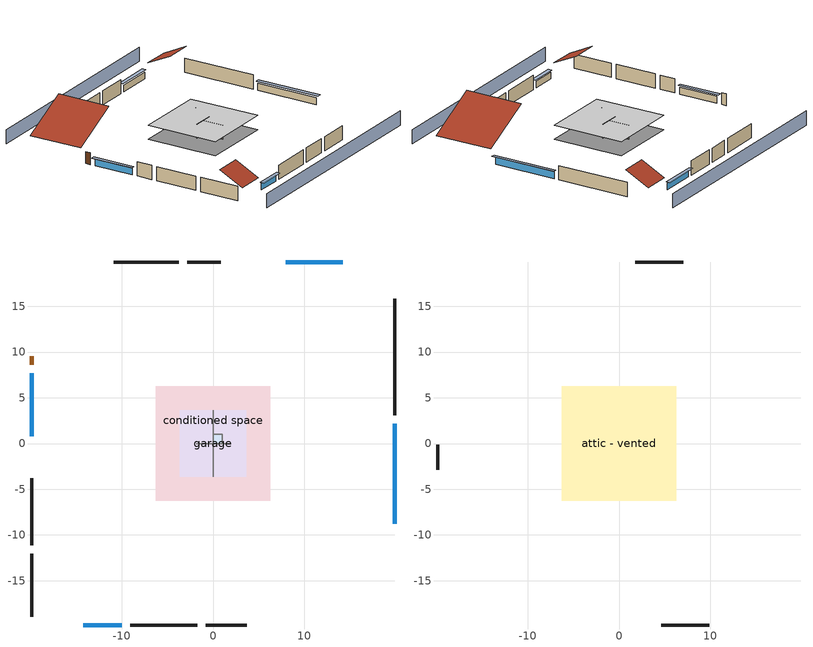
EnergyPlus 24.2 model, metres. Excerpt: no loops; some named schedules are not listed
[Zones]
central ac and furnace airloop ret air zone
 floor adiabatic (AdiabaticConst): 0,0 0,1 1,1 1,0 z0
 wall adiabatic (AdiabaticConst): 0,1 0,0 1,0 1,1 0,1 z0:1
 ceiling adiabatic (AdiabaticConst): 1,0 1,1 0,1 0,0 z1
conditioned space
 floor foundation (Slab2 construction): -6.28,-6.28 -6.28,6.28 6.28,6.28 6.28,-6.28 z0
 wall outside (AdiabaticWallConstruction 1): -19.85,9.53 -19.85,8.62 z0:2.03
 wall outside (AdiabaticWallConstruction): 19.85,-8.77 19.85,2.17 z0:1.22; -14.18,-19.85 -9.99,-19.85 z0:1.13; -19.85,7.69 -19.85,0.8 z0:1.16; 14.18,19.85 7.96,19.85 z0:1.19
 wall outside (Wall3 construction): 19.85,3.1 19.85,15.85 z0:2.44
 wall outside (Wall4 construction): -0.82,-19.85 3.71,-19.85 z0:2.44
 wall outside (Wall7 construction): -19.85,-12.05 -19.85,-18.92 z0:2.44
 wall outside (Wall8 construction): -3.74,19.85 -10.83,19.85 z0:2.44
 wall to garage (Wall5 construction): 0,3.66 0,-3.66 z0:2.44
 wall to garage (Wall6 construction): -1.83,0 1.83,0 z0:2.44
 window (WindowConstruction): 19.85,-8.77 19.85,2.17 z0:1.22
 window (WindowConstruction 1): -14.18,-19.85 -9.99,-19.85 z0:1.13
 window (WindowConstruction 2): -19.85,7.69 -19.85,0.8 z0:1.16
 window (WindowConstruction 3): 14.18,19.85 7.96,19.85 z0:1.19
 door (Door): -19.85,9.53 -19.85,8.62 z0:2.03
garage
 floor foundation (Slab1 construction): -3.66,-3.66 -3.66,3.66 3.66,3.66 3.66,-3.66 z0
 wall outside (Wall1 construction): -9.06,-19.85 -1.75,-19.85 z0:2.44
 wall outside (Wall12 construction): 0.84,19.85 -2.81,19.85 z0:2.44
 wall outside (Wall2 construction): -19.85,-3.8 -19.85,-11.12 z0:2.44
attic - vented
 floor to garage (Floor1 construction): -3.66,-3.66 -3.66,3.66 3.66,3.66 3.66,-3.66 z2.44
 floor to conditioned space (Floor2 construction Reversed): -6.28,-6.28 -6.28,6.28 6.28,6.28 6.28,-6.28 z2.44
 wall outside (Wall10 construction): 7.03,19.85 1.77,19.85 z0:2.44
 wall outside (Wall11 construction): -19.85,-0.13 -19.85,-2.87 z0:2.44
 wall outside (Wall9 construction): 4.64,-19.85 9.89,-19.85 z0:2.44
 roof outside (Roof1 construction): 19.85,-9.69,2.44 10.77,-9.69,6.98 10.77,-19.85,6.98 19.85,-19.85,2.44
 roof outside (Roof2 construction): -15.11,-19.85,2.44 -15.11,-15.61,4.56 -19.85,-15.61,4.56 -19.85,-19.85,2.44
 roof outside (Roof3 construction): 15.11,19.85,2.44 15.11,15.61,4.56 19.85,15.61,4.56 19.85,19.85,2.44
 roof outside (Roof4 construction): -19.85,10.46,2.44 -11.45,10.46,6.64 -11.45,19.85,6.64 -19.85,19.85,2.44
shading: 19.85,24.42 -19.85,24.42 / -19.85,-24.42 19.85,-24.42 z0:2.44; 19.85,2.47 19.85,-9.07 20.46,-9.07 20.46,2.47 z1.52; -9.69,-19.85 -14.49,-19.85 -14.49,-20.46 -9.69,-20.46 z1.43; -19.85,0.49 -19.85,7.99 -20.46,7.99 -20.46,0.49 z1.46; 7.65,19.85 14.49,19.85 14.49,20.46 7.65,20.46 z1.49
[Building]
Building 1: Terrain=Suburbs
[Site:Location]
Portland Intl Arpt_OR: Latitude {deg}=45.59; Longitude {deg}=-122.6; Time Zone {hr}=-8; Elevation {m}=33; Keep Site Location Information=Yes
[Site:GroundTemperature:Shallow]
10.2558, 8.96328, 8.85977, 9.47314, 11.9355, 14.3863, 16.5111, 17.8571, 17.9714, 16.8767, 14.8061, 12.4304
[Site:WaterMainsTemperature]
Calculation Method=Schedule; Temperature Schedule=mains temperature schedule
[Material] Roughness=Rough; Thermal Absorptance=0.9
Name | Thickness {m} | Conductivity {W/m-K} | Density {kg/m3} | Specific Heat {J/kg-K} | Solar Absorptance | Visible Absorptance
asphalt or fiberglass shingles | 0.00635 | 0.162714 | 1121.4 | 1465.45 | 0.85 | 0.85
ceiling loosefill ins | 0.169333 | 0.0480833 | 16.02 | 1046.75 | 0.7 | 0.7
ceiling stud and cavity | 0.1397 | 1.39189 | 65.682 | 1177.47 | 0.7 | 0.7
ceiling stud and cavity 1 | 0.1397 | 0.0824711 | 65.682 | 1177.47 | 0.7 | 0.7
concrete 4.0 in. | 0.1016 | 1.803125 | 2242.8 | 837.4 | 0.7 | 0.7
door material | 0.04445 | 0.0612267 | 512.64 | 1214.23 | 0.7 | 0.7
floor covering | 0.0127 | 0.0450781 | 54.468 | 1339.84 | 0.9 | 0.9
furniture material conditioned space 1; furniture material garage 1 | 0.1524 | 0.115458 | 640.8 | 1214.23 | 0.6 | 0.6
gypsum board | 0.0127 | 0.160291 | 801 | 837.4 | 0.6 | 0.6
osb sheathing 0.5 in. | 0.0127 | 0.115458 | 512.64 | 1214.23 | 0.6 | 0.6
osb sheathing 0.5 in. 1; osb sheathing 0.5 in. 2; osb sheathing 0.5 in. 3 | 0.0127 | 0.115458 | 512.64 | 1214.23 | 0.7 | 0.7
roof rigid ins | 0.00281632 | 0.029427 | 32.04 | 1214.23 | 0.7 | 0.7
wall rigid ins | 0.512978 | 0.029427 | 32.04 | 1214.23 | 0.7 | 0.7
wall stud and cavity | 0.1397 | 0.727959 | 139.0536 | 1170.24 | 0.6 | 0.6
wall stud and cavity 1 | 0.1397 | 0.550994 | 139.0536 | 1170.24 | 0.7 | 0.7
wall stud and cavity 2 | 0.1397 | 0.335416 | 139.0536 | 1170.24 | 0.7 | 0.7
wall stud and cavity 3 | 0.0889 | 0.380278 | 52.3479 | 1209.89 | 0.7 | 0.7
wall stud and cavity 4 | 0.0889 | 0.391764 | 83.0341 | 1211.67 | 0.7 | 0.7
wood siding | 0.0254 | 0.102417 | 544.68 | 1172.36 | 0.85 | 0.85
wood siding 1; wood siding 2 | 0.0254 | 0.102417 | 544.68 | 1172.36 | 0.7 | 0.7
[Material:NoMass]
Adiabatic: Roughness=Rough; Thermal Resistance {m2-K/W}=176.1; Thermal Absorptance=0.9; Solar Absorptance=0.7; Visible Absorptance=0.7
[WindowMaterial:SimpleGlazingSystem]
WindowMaterial: U-Factor {W/m2-K}=2.66866; Solar Heat Gain Coefficient=0.54
[Construction]
AdiabaticConst: Adiabatic
AdiabaticWallConstruction: wood siding 1, wall rigid ins, wall stud and cavity 3, gypsum board
AdiabaticWallConstruction 1: wood siding 2, wall rigid ins, wall stud and cavity 3, gypsum board
Door: door material
Floor1 construction: ceiling stud and cavity
Floor2 construction Reversed: gypsum board, ceiling stud and cavity 1, ceiling loosefill ins
furniture construction conditioned space 1: furniture material conditioned space 1
furniture construction garage 1: furniture material garage 1
PartitionWallConstruction: gypsum board, wall stud and cavity 4, gypsum board
Roof1 construction; Roof2 construction; Roof3 construction; Roof4 construction: asphalt or fiberglass shingles, roof rigid ins, osb sheathing 0.5 in.
Slab1 construction: concrete 4.0 in.
Slab2 construction: concrete 4.0 in., floor covering
Wall1 construction; Wall2 construction: wood siding, osb sheathing 0.5 in. 1, wall stud and cavity
Wall10 construction; Wall11 construction; Wall12 construction; Wall9 construction: wood siding, osb sheathing 0.5 in. 3, wall stud and cavity
Wall3 construction; Wall4 construction: wood siding, osb sheathing 0.5 in. 1, wall stud and cavity 1, gypsum board
Wall5 construction: osb sheathing 0.5 in. 2, wall stud and cavity 2, gypsum board
Wall6 construction: osb sheathing 0.5 in. 3, wall stud and cavity 2, gypsum board
Wall7 construction; Wall8 construction: wood siding, osb sheathing 0.5 in. 3, wall stud and cavity 1, gypsum board
WindowConstruction; WindowConstruction 1; WindowConstruction 2; WindowConstruction 3: WindowMaterial
[Zone] Multiplier=1
Name | Volume {m3} | Part of Total Floor Area
attic - vented | 228.873 | Yes
central ac and furnace airloop ret air zone | 1 | No
conditioned space | 384.656 | Yes
garage | 130.484 | Yes
[Space]
Name | Zone | Volume {m3} | Space Type
attic - vented 1 | attic - vented | 228.873
central ac and furnace airloop ret air space | central ac and furnace airloop ret air zone |  | Plenum Space Type
conditioned space 1 | conditioned space | 384.656
garage 1 | garage | 130.484
[OtherEquipment] Design Level Calculation Method=EquipmentLevel
Name | Fuel Type | Zone or ZoneList or Space or SpaceList | Schedule | Design Level {W} | Fraction Latent | Fraction Radiant | Fraction Lost
central ac and furnace airloop_0 RetCondToDZ; central ac and furnace airloop_0 SupCondToDZ; central ac and furnace airloop_0 SupSensLkToDZ | None | attic - vented 1 | Always On Discrete | 0 | 0 | 0 | 0
central ac and furnace airloop_0 SupLatLkToDZ | None | attic - vented 1 | Always On Discrete | 0 | 1 | 0 | 0
central ac and furnace airloop_0 RetCondToRP; central ac and furnace airloop_0 RetSensLkToRP | None | central ac and furnace airloop ret air space | Always On Discrete | 0 | 0 | 0 | 0
central ac and furnace airloop_0 RetLatLkToRP | None | central ac and furnace airloop ret air space | Always On Discrete | 0 | 1 | 0 | 0
central ac and furnace airloop_0 SupCondToLv; central ac and furnace airloop_0 SupSensLkToCond; mech vent house fan sensible load | None | conditioned space 1 | Always On Discrete | 0 | 0 | 0 | 0
central ac and furnace airloop_0 SupLatLkToCond; mech vent house fan latent load | None | conditioned space 1 | Always On Discrete | 0 | 1 | 0 | 0
clothes dryer 1 | Electricity | conditioned space 1 | clothes dryer schedule | 0 | 0 | 0 | 1
cooking range 1 | NaturalGas | conditioned space 1 | cooking range schedule | 0 | 0 | 0 | 1
general water use latent | None | conditioned space 1 | general water use schedule | 0 | 1 | 0 | 0
general water use sensible | None | conditioned space 1 | general water use schedule | 0 | 0 | 0.6 | 0
water heater energy adjustment1 | Electricity | garage 1 | Always On Discrete | 0.01 | 0 | 0 | 1
water heater lat | None | garage 1 | Always On Discrete | 0 | 1 | 0 | 0
water heater sens | None | garage 1 | Always On Discrete | 0 | 0 | 0 | 0
[ZoneInfiltration:DesignFlowRate] Schedule=Always On Discrete; Design Flow Rate Calculation Method=Flow/Zone; Design Flow Rate {m3/s}=0
Name | Zone or ZoneList or Space or SpaceList
attic_vented 1 duct leakage imbalance infil flow | attic - vented 1
infil flow; natural vent flow; whole house fan flow | conditioned space 1
[ZoneInfiltration:EffectiveLeakageArea] Schedule=Always On Discrete
Name | Zone or Space | Effective Air Leakage Area {cm2} | Stack Coefficient | Wind Coefficient
infil attic - vented 1 | attic - vented 1 | 7041.35 | 0.000226005 | 3.73274e-05
infil garage 1 | garage 1 | 1087.35 | 0.000129147 | 4.38083e-05
[ZoneMixing] Schedule=Always On Continuous; Design Flow Rate Calculation Method=Flow/Zone; Design Flow Rate {m3/s}=0
Name | Zone or Space | Source Zone or Space
central ac and furnace airloop_0 ZoneMixCondToDZ mix; whole house fan mix | attic - vented | conditioned space
central ac and furnace airloop_0 ZoneMixDZToCond mix | conditioned space | attic - vented
[SpaceList]
Plenum Space Type: central ac and furnace airloop ret air space
[SurfaceProperty:ExposedFoundationPerimeter] Exposed Perimeter Calculation Method=TotalExposedPerimeter
Name | Total Exposed Perimeter {m}
Slab2 | 45.72
Slab1 | 18.288
[SurfaceProperty:IncidentSolarMultiplier] Incident Solar Multiplier=1; Incident Solar Multiplier Schedule=trans schedule winter=0.85 summer=0.7
Window1; Window2; Window3; Window4
[InternalMass]
Name | Construction | Zone or ZoneList | Space or SpaceList | Surface Area {m2}
furniture mass conditioned space 1 | furniture construction conditioned space 1 | conditioned space | conditioned space 1 | 63.09974
partition wall mass | PartitionWallConstruction | conditioned space | conditioned space 1 | 157.749
furniture mass garage 1 | furniture construction garage 1 | garage | garage 1 | 5.35122
[ElectricEquipment] Zone or ZoneList or Space or SpaceList=conditioned space 1; Design Level Calculation Method=EquipmentLevel; Fraction Latent=0
Name | Schedule | Design Level {W} | Fraction Radiant | Fraction Lost
clothes dryer | clothes dryer schedule | 0 | 0 | 1
clothes washer | clothes washer schedule | 0 | 0 | 1
cooking range | cooking range schedule | 0 | 0 | 1
dishwasher | dishwasher schedule | 0 | 0 | 1
fridge | fridge schedule | 46.9578 | 0.6 | 0
mech vent house fan | mech vent house fan schedule | 0 | 0 | 1
mech vent house fan cfis | mech vent house fan cfis schedule | 0 | 0 | 0
whole house fan | Always On Discrete | 0 | 0 | 1
[AvailabilityManager:Scheduled]
central ac and furnace airloop Availability Manager: Schedule=Always On Discrete
[AirLoopHVAC:ReturnPlenum]
Air Loop HVAC Return Plenum 1: Zone=central ac and furnace airloop ret air zone
[Foundation:Kiva] Wall Height Above Grade {m}=0.1016; Wall Depth Below Slab {m}=0.2032
Name | Initial Indoor Air Temperature {C}
Foundation Kiva 1 | 13.4258
Foundation Kiva 2 | 11.1111
[Foundation:Kiva:Settings]
Soil Conductivity {W/m-K}=1.3848; Soil Density {kg/m3}=1842.3; Soil Specific Heat {J/kg-K}=418.7; Ground Solar Absorptivity=0.9; Ground Thermal Absorptivity=0.9; Ground Surface Roughness {m}=0.03; Far-Field Width {m}=40; Deep-Ground Boundary Condition=ZeroFlux; Deep-Ground Depth {m}=40; Minimum Cell Dimension {m}=0.2; Maximum Cell Growth Coefficient=3; Simulation Timestep=Timestep
[EnergyManagementSystem:GlobalVariable]
central_ac_and_furnace_airloop_0_DuctImbalLkExhFanEquivCond
central_ac_and_furnace_airloop_0_DuctImbalLkExhFanEquivDZ
central_ac_and_furnace_airloop_0_DuctImbalLkSupFanEquivCond
central_ac_and_furnace_airloop_0_DuctImbalLkSupFanEquivDZ
central_ac_and_furnace_airloop_0_DZ_T
central_ac_and_furnace_airloop_0_DZ_W
central_ac_and_furnace_airloop_0_RetCondToDZ
central_ac_and_furnace_airloop_0_RetCondToRP
central_ac_and_furnace_airloop_0_RetLatLkToRP
central_ac_and_furnace_airloop_0_RetSensLkToRP
central_ac_and_furnace_airloop_0_SupCondToDZ
central_ac_and_furnace_airloop_0_SupCondToLv
central_ac_and_furnace_airloop_0_SupLatLkToCond
central_ac_and_furnace_airloop_0_SupLatLkToDZ
central_ac_and_furnace_airloop_0_SupSensLkToCond
central_ac_and_furnace_airloop_0_SupSensLkToDZ
central_ac_and_furnace_airloop_0_ZoneMixCondToDZ
central_ac_and_furnace_airloop_0_ZoneMixDZToCond
central_ac_and_furnace_airloop_AH_MFR
central_ac_and_furnace_airloop_AH_Tout
central_ac_and_furnace_airloop_AH_VFR
central_ac_and_furnace_airloop_AH_Wout
central_ac_and_furnace_airloop_Fan_RTF
central_ac_and_furnace_airloop_RA_T
central_ac_and_furnace_airloop_Ra_W
infil_program_Qfan
infil_program_Qinf
natural_vent_program_Qnv
natural_vent_program_Qwhf
[EnergyManagementSystem:Sensor]
Name | Output:Variable or Output:Meter Index Key | Output:Variable or Output:Meter
airflow_gain | infil flow | Infiltration Sensible Heat Gain Energy
airflow_gain_1 | natural vent flow | Infiltration Sensible Heat Gain Energy
airflow_gain_2 | whole house fan flow | Infiltration Sensible Heat Gain Energy
airflow_loss | infil flow | Infiltration Sensible Heat Loss Energy
airflow_loss_1 | natural vent flow | Infiltration Sensible Heat Loss Energy
airflow_loss_2 | whole house fan flow | Infiltration Sensible Heat Loss Energy
central_ac_and_furnace_airloop_0_DZ_T_s | attic - vented | Zone Air Temperature
central_ac_and_furnace_airloop_0_DZ_W_s | attic - vented | Zone Mean Air Humidity Ratio
central_ac_and_furnace_airloop_AH_MFR_s | Node 6 | System Node Mass Flow Rate
central_ac_and_furnace_airloop_AH_Tout_s | Node 6 | System Node Temperature
central_ac_and_furnace_airloop_AH_VFR_s | Node 6 | System Node Current Density Volume Flow Rate
central_ac_and_furnace_airloop_AH_Wout_s | Node 6 | System Node Humidity Ratio
central_ac_and_furnace_airloop_RA_T_s | Node 9 | System Node Temperature
central_ac_and_furnace_airloop_Ra_W_s | Node 9 | System Node Humidity Ratio
clg_load_cond |  | Cooling:EnergyTransfer:Zone:CONDITIONED SPACE
clg_load_duct |  | Cooling:EnergyTransfer:Zone:CENTRAL AC AND FURNACE AIRLOOP RET AIR ZONE
clg_sp_s; clg_sp_s_1 | cooling setpoint | Schedule Value
cool_season | cooling season schedule | Schedule Value
ducts_conv | central ac and furnace airloop_0 RetCondToRP | Other Equipment Convective Heating Energy
ducts_conv_1 | central ac and furnace airloop_0 RetLatLkToRP | Other Equipment Convective Heating Energy
ducts_conv_2 | central ac and furnace airloop_0 RetSensLkToRP | Other Equipment Convective Heating Energy
ducts_conv_3 | central ac and furnace airloop_0 SupCondToLv | Other Equipment Convective Heating Energy
ducts_conv_4 | central ac and furnace airloop_0 SupLatLkToCond | Other Equipment Convective Heating Energy
ducts_conv_5 | central ac and furnace airloop_0 SupSensLkToCond | Other Equipment Convective Heating Energy
ducts_rad | central ac and furnace airloop_0 RetCondToRP | Other Equipment Radiant Heating Energy
ducts_rad_1 | central ac and furnace airloop_0 RetLatLkToRP | Other Equipment Radiant Heating Energy
ducts_rad_2 | central ac and furnace airloop_0 RetSensLkToRP | Other Equipment Radiant Heating Energy
ducts_rad_3 | central ac and furnace airloop_0 SupCondToLv | Other Equipment Radiant Heating Energy
ducts_rad_4 | central ac and furnace airloop_0 SupLatLkToCond | Other Equipment Radiant Heating Energy
ducts_rad_5 | central ac and furnace airloop_0 SupSensLkToCond | Other Equipment Radiant Heating Energy
htg_load_cond |  | Heating:EnergyTransfer:Zone:CONDITIONED SPACE
htg_load_duct |  | Heating:EnergyTransfer:Zone:CENTRAL AC AND FURNACE AIRLOOP RET AIR ZONE
htg_sp_s; htg_sp_s_1 | heating setpoint | Schedule Value
ig_ee_conv | clothes dryer | Electric Equipment Convective Heating Energy
ig_ee_conv_2 | cooking range | Electric Equipment Convective Heating Energy
ig_ee_conv_4 | fridge | Electric Equipment Convective Heating Energy
ig_ee_conv_5 | whole house fan | Electric Equipment Convective Heating Energy
ig_ee_rad | clothes dryer | Electric Equipment Radiant Heating Energy
ig_ee_rad_2 | cooking range | Electric Equipment Radiant Heating Energy
ig_ee_rad_4 | fridge | Electric Equipment Radiant Heating Energy
ig_ee_rad_5 | whole house fan | Electric Equipment Radiant Heating Energy
ig_oe_conv | clothes dryer 1 | Other Equipment Convective Heating Energy
ig_oe_conv_1 | cooking range 1 | Other Equipment Convective Heating Energy
ig_oe_conv_2 | general water use latent | Other Equipment Convective Heating Energy
ig_oe_conv_3 | general water use sensible | Other Equipment Convective Heating Energy
ig_oe_rad | clothes dryer 1 | Other Equipment Radiant Heating Energy
ig_oe_rad_1 | cooking range 1 | Other Equipment Radiant Heating Energy
ig_oe_rad_2 | general water use latent | Other Equipment Radiant Heating Energy
ig_oe_rad_3 | general water use sensible | Other Equipment Radiant Heating Energy
im_conv | furniture mass conditioned space 1 | Surface Inside Face Convection Heat Gain Energy
im_conv_1 | partition wall mass | Surface Inside Face Convection Heat Gain Energy
im_ig | furniture mass conditioned space 1 | Surface Inside Face Internal Gains Radiation Heat Gain Energy
im_ig_1 | partition wall mass | Surface Inside Face Internal Gains Radiation Heat Gain Energy
im_lgt | furniture mass conditioned space 1 | Surface Inside Face Lights Radiation Heat Gain Energy
im_lgt_1 | partition wall mass | Surface Inside Face Lights Radiation Heat Gain Energy
im_sol | furniture mass conditioned space 1 | Surface Inside Face Solar Radiation Heat Gain Energy
im_sol_1 | partition wall mass | Surface Inside Face Solar Radiation Heat Gain Energy
im_surf | furniture mass conditioned space 1 | Surface Inside Face Net Surface Thermal Radiation Heat Gain Energy
im_surf_1 | partition wall mass | Surface Inside Face Net Surface Thermal Radiation Heat Gain Energy
mv_conv | mech vent house fan | Electric Equipment Convective Heating Energy
mv_conv_1 | mech vent house fan cfis | Electric Equipment Convective Heating Energy
mv_conv_2 | mech vent house fan latent load | Other Equipment Convective Heating Energy
mv_conv_3 | mech vent house fan sensible load | Other Equipment Convective Heating Energy
mv_rad | mech vent house fan | Electric Equipment Radiant Heating Energy
mv_rad_1 | mech vent house fan cfis | Electric Equipment Radiant Heating Energy
mv_rad_2 | mech vent house fan latent load | Other Equipment Radiant Heating Energy
mv_rad_3 | mech vent house fan sensible load | Other Equipment Radiant Heating Energy
natural_vent_s | natural vent schedule | Schedule Value
out_pb_s |  | Site Outdoor Air Barometric Pressure
out_wt_s |  | Site Outdoor Air Humidity Ratio
site_vw_s |  | Site Wind Speed
ss_back_out | Window1 | Surface Window Shortwave from Zone Back Out Window Heat Transfer Rate
ss_back_out_1 | Window2 | Surface Window Shortwave from Zone Back Out Window Heat Transfer Rate
ss_back_out_2 | Window3 | Surface Window Shortwave from Zone Back Out Window Heat Transfer Rate
ss_back_out_3 | Window4 | Surface Window Shortwave from Zone Back Out Window Heat Transfer Rate
ss_conv | Door1 | Surface Inside Face Convection Heat Gain Energy
ss_conv_1 | Window1 | Surface Inside Face Convection Heat Gain Energy
ss_conv_2 | Window2 | Surface Inside Face Convection Heat Gain Energy
ss_conv_3 | Window3 | Surface Inside Face Convection Heat Gain Energy
ss_conv_4 | Window4 | Surface Inside Face Convection Heat Gain Energy
ss_ig | Door1 | Surface Inside Face Internal Gains Radiation Heat Gain Energy
ss_ig_1 | Window1 | Surface Inside Face Internal Gains Radiation Heat Gain Energy
ss_ig_2 | Window2 | Surface Inside Face Internal Gains Radiation Heat Gain Energy
ss_ig_3 | Window3 | Surface Inside Face Internal Gains Radiation Heat Gain Energy
ss_ig_4 | Window4 | Surface Inside Face Internal Gains Radiation Heat Gain Energy
ss_lgt | Door1 | Surface Inside Face Lights Radiation Heat Gain Energy
ss_sol | Door1 | Surface Inside Face Solar Radiation Heat Gain Energy
ss_surf | Door1 | Surface Inside Face Net Surface Thermal Radiation Heat Gain Energy
ss_surf_1 | Window1 | Surface Inside Face Net Surface Thermal Radiation Heat Gain Energy
ss_surf_2 | Window2 | Surface Inside Face Net Surface Thermal Radiation Heat Gain Energy
ss_surf_3 | Window3 | Surface Inside Face Net Surface Thermal Radiation Heat Gain Energy
ss_surf_4 | Window4 | Surface Inside Face Net Surface Thermal Radiation Heat Gain Energy
ss_trans_in | Window1 | Surface Window Transmitted Solar Radiation Rate
ss_trans_in_1 | Window2 | Surface Window Transmitted Solar Radiation Rate
ss_trans_in_2 | Window3 | Surface Window Transmitted Solar Radiation Rate
ss_trans_in_3 | Window4 | Surface Window Transmitted Solar Radiation Rate
ss_trans_out | Window1 | Surface Inside Face Initial Transmitted Diffuse Transmitted Out Window Solar Radiation Rate
ss_trans_out_1 | Window2 | Surface Inside Face Initial Transmitted Diffuse Transmitted Out Window Solar Radiation Rate
ss_trans_out_2 | Window3 | Surface Inside Face Initial Transmitted Diffuse Transmitted Out Window Solar Radiation Rate
ss_trans_out_3 | Window4 | Surface Inside Face Initial Transmitted Diffuse Transmitted Out Window Solar Radiation Rate
s_conv | Floor2 | Surface Inside Face Convection Heat Gain Energy
s_conv_1 | Slab2 | Surface Inside Face Convection Heat Gain Energy
s_conv_2 | Wall3 | Surface Inside Face Convection Heat Gain Energy
s_conv_3 | Wall4 | Surface Inside Face Convection Heat Gain Energy
s_conv_4 | Wall5 | Surface Inside Face Convection Heat Gain Energy
s_conv_5 | Wall6 | Surface Inside Face Convection Heat Gain Energy
s_conv_6 | Wall7 | Surface Inside Face Convection Heat Gain Energy
s_conv_7 | Wall8 | Surface Inside Face Convection Heat Gain Energy
s_ig | Floor2 | Surface Inside Face Internal Gains Radiation Heat Gain Energy
s_ig_1 | Slab2 | Surface Inside Face Internal Gains Radiation Heat Gain Energy
s_ig_2 | Wall3 | Surface Inside Face Internal Gains Radiation Heat Gain Energy
s_ig_3 | Wall4 | Surface Inside Face Internal Gains Radiation Heat Gain Energy
s_ig_4 | Wall5 | Surface Inside Face Internal Gains Radiation Heat Gain Energy
s_ig_5 | Wall6 | Surface Inside Face Internal Gains Radiation Heat Gain Energy
s_ig_6 | Wall7 | Surface Inside Face Internal Gains Radiation Heat Gain Energy
s_ig_7 | Wall8 | Surface Inside Face Internal Gains Radiation Heat Gain Energy
s_lgt | Floor2 | Surface Inside Face Lights Radiation Heat Gain Energy
s_lgt_1 | Slab2 | Surface Inside Face Lights Radiation Heat Gain Energy
s_lgt_2 | Wall3 | Surface Inside Face Lights Radiation Heat Gain Energy
s_lgt_3 | Wall4 | Surface Inside Face Lights Radiation Heat Gain Energy
s_lgt_4 | Wall5 | Surface Inside Face Lights Radiation Heat Gain Energy
s_lgt_5 | Wall6 | Surface Inside Face Lights Radiation Heat Gain Energy
s_lgt_6 | Wall7 | Surface Inside Face Lights Radiation Heat Gain Energy
s_lgt_7 | Wall8 | Surface Inside Face Lights Radiation Heat Gain Energy
s_sol | Floor2 | Surface Inside Face Solar Radiation Heat Gain Energy
s_sol_1 | Slab2 | Surface Inside Face Solar Radiation Heat Gain Energy
s_sol_2 | Wall3 | Surface Inside Face Solar Radiation Heat Gain Energy
s_sol_3 | Wall4 | Surface Inside Face Solar Radiation Heat Gain Energy
s_sol_4 | Wall5 | Surface Inside Face Solar Radiation Heat Gain Energy
s_sol_5 | Wall6 | Surface Inside Face Solar Radiation Heat Gain Energy
s_sol_6 | Wall7 | Surface Inside Face Solar Radiation Heat Gain Energy
s_sol_7 | Wall8 | Surface Inside Face Solar Radiation Heat Gain Energy
s_surf | Floor2 | Surface Inside Face Net Surface Thermal Radiation Heat Gain Energy
s_surf_1 | Slab2 | Surface Inside Face Net Surface Thermal Radiation Heat Gain Energy
s_surf_2 | Wall3 | Surface Inside Face Net Surface Thermal Radiation Heat Gain Energy
s_surf_3 | Wall4 | Surface Inside Face Net Surface Thermal Radiation Heat Gain Energy
s_surf_4 | Wall5 | Surface Inside Face Net Surface Thermal Radiation Heat Gain Energy
s_surf_5 | Wall6 | Surface Inside Face Net Surface Thermal Radiation Heat Gain Energy
s_surf_6 | Wall7 | Surface Inside Face Net Surface Thermal Radiation Heat Gain Energy
s_surf_7 | Wall8 | Surface Inside Face Net Surface Thermal Radiation Heat Gain Energy
water_heater_amb_rh | garage | Zone Air Relative Humidity
